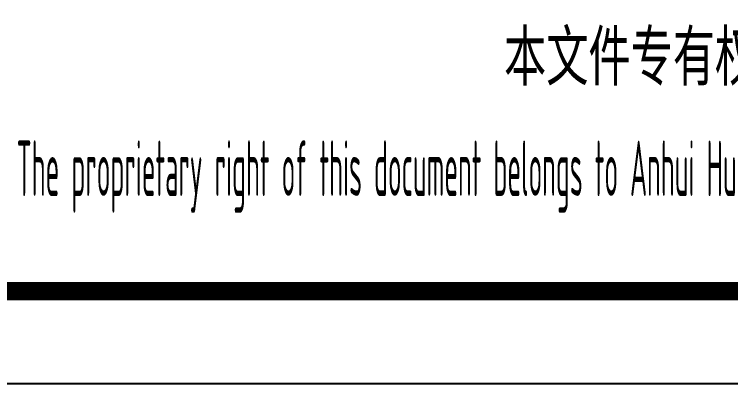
# Model space of a CAD drawing. Extents: x 5693218 to 11495510, y -728562 to -461276.
# Drawn here: x 5697478 to 5701347, y -503276 to -501279 of the extents above; entities that cross this region are included whole.
import ezdxf
from ezdxf.enums import TextEntityAlignment as Align

# ---------------------------------------------------------------- set-up
doc = ezdxf.new("R2010")
doc.units = 0
doc.header["$LTSCALE"] = 1000
doc.header["$MEASUREMENT"] = 0
doc.layers.get('0').update_dxf_attribs({"linetype": 'CONTINUOUS'})
doc.layers.add('图框', color=7, linetype='CONTINUOUS')
doc.styles.add('sceie', font='sceie.shx', dxfattribs={"width": 0.7, "bigfont": 'sceic.shx'})

msp = doc.modelspace()

# ---------------------------------------------------------------- linework, layer by layer
msp.add_line((5695717.9, -502776.5), (5713717.9, -502776.5))
at = {"layer": '图框', "color": 0}
msp.add_lwpolyline([(5693217.9, -503276.5), (5693217.9, -473576.5), (5714217.9, -473576.5), (5714217.9, -503276.5)], close=True, dxfattribs=at)
at = {"layer": '图框', "color": 0, "const_width": 100}
msp.add_lwpolyline([(5695717.9, -502776.5), (5713717.9, -502776.5), (5713717.9, -474076.5), (5695717.9, -474076.5)], close=True, dxfattribs=at)

# ---------------------------------------------------------------- texts
at = {"style": 'sceie'}
for s, width, p in [('本文件专有权属安徽华东化工医药工程有限责任公司所有,未经许可不得复制或转让给第三方', 0.8, (5704717.9, -501532.5)), ('The proprietary right of this document belongs to Anhui Huadong Chemical And Medical Engineering  Co.,Ltd.  and any replication or transfer to the 3rd. side is forbidden without its permission. ', 0.4, (5703814.8, -502156.1))]:
    msp.add_text(s, height=300, dxfattribs=dict(at, width=width)).set_placement(p, align=Align.MIDDLE)

doc.saveas('drawing.dxf')
